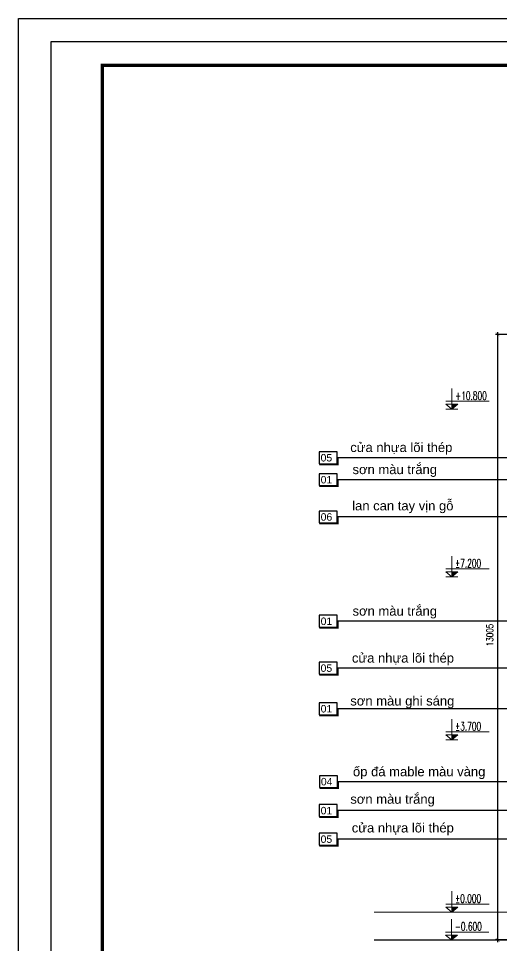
# Model space of a CAD drawing. Header units: millimetres. Extents: x -34806 to 662668, y 63228 to 99452.
# Drawn here: x 226319 to 236683, y 76375 to 96281 of the extents above; entities that cross this region are included whole.
import ezdxf
from ezdxf.enums import TextEntityAlignment as Align

# ---------------------------------------------------------------- set-up
doc = ezdxf.new("R2010")
doc.units = ezdxf.units.MM
doc.header["$LTSCALE"] = 200
doc.header["$MEASUREMENT"] = 0
doc.header["$PDMODE"] = 3
doc.header["$PDSIZE"] = 50
doc.layers.get('0').update_dxf_attribs({"color": 95, "linetype": 'CONTINUOUS'})
doc.layers.get('DEFPOINTS').update_dxf_attribs({"linetype": 'CONTINUOUS'})
for name, color, linetype in [('COT', 2, 'CONTINUOUS'), ('DIM', 1, 'CONTINUOUS'), ('KHUNGTEN', 7, 'CONTINUOUS'), ('TEXT', 7, 'CONTINUOUS'), ('TPTA-Funiture', 27, 'CONTINUOUS'), ('TPTA-Text', 253, 'CONTINUOUS'), ('TPTA-Virtural', 253, 'CONTINUOUS')]:
    doc.layers.add(name, color=color, linetype=linetype)
for name, color, linetype, lineweight in [('hacth', 251, 'CONTINUOUS', 13), ('hatch', 251, 'CONTINUOUS', 5), ('thay', 7, 'CONTINUOUS', 18)]:
    doc.layers.add(name, color=color, linetype=linetype, lineweight=lineweight)
doc.styles.add('Aria H iso', font='VHARIAL.ttf')
doc.styles.add('Arial iso', font='VNARIAL.ttf')
doc.styles.add('Arial N  iso', font='VNARIALN.ttf')
doc.styles.add('RomanS', font='romans.shx', dxfattribs={"width": 0.8})
doc.styles.add('Scale', font='vnsimli.shx', dxfattribs={"width": 0.65, "bigfont": 'bigfont.shx'})
doc.dimstyles.new('D1', dxfattribs={"dimtxt": 140, "dimasz": 80, "dimexe": 50, "dimexo": 0, "dimgap": 60, "dimtad": 1, "dimdec": 0, "dimzin": 0, "dimdsep": 46, "dimtxsty": 'RomanS', "dimblk1": 'ARCHTICK', "dimblk2": 'ARCHTICK', "dimsah": 1, "dimcen": 100, "dimdle": 50, "dimclrt": 7, "dimadec": 0, "dimazin": 0, "dimtfac": 0.005, "dimtdec": 0, "dimtix": 1, "dimtofl": 0, "dimtmove": 2, "dimatfit": 3, "dimldrblk": 'ARCHTICK', "dimfxl": 1, "dimtvp": 0.8, "dimtolj": 1, "dimtzin": 0, "dimarcsym": 0})
doc.dimstyles.new('DIM-A3', dxfattribs={"dimscale": 0, "dimtxt": 160, "dimasz": 110, "dimexe": 110, "dimexo": 0, "dimgap": 110, "dimtad": 1, "dimdec": 0, "dimdsep": 46, "dimtxsty": 'RomanS', "dimblk1": 'ARCHTICK', "dimblk2": 'ARCHTICK', "dimsah": 1, "dimcen": 0.09, "dimdle": 110, "dimclrd": 256, "dimclre": 256, "dimclrt": 14, "dimadec": 0, "dimazin": 0, "dimtfac": 1, "dimtdec": 0, "dimtix": 1, "dimtmove": 2, "dimatfit": 3, "dimfxl": 110, "dimtolj": 1, "dimarcsym": 0})

# ---------------------------------------------------------------- blocks, each defined once
blk = doc.blocks.new('_ArchTick')
at = {"layer": 'DIM', "color": 150}
blk.add_lwpolyline([(0.5, 0.5, 0.133, 0, 0), (0, 0, 0, 0.133, 0), (-0.5, -0.5, 0.133, 0.133, 0)], format="xyseb", dxfattribs=at)
blk = doc.blocks.new('*D108')
at = {"layer": 'DEFPOINTS', "color": 0}
for p in [(236602, 89498), (237997, 89498), (238149, 76492)]:
    blk.add_point(p, dxfattribs=at)
at = {"layer": 'DIM', "color": 0, "lineweight": -2}
for p, q in [((237997, 89498), (236552, 89498)), ((236602, 76442), (236602, 89548)), ((238149, 76492), (236552, 76492))]:
    blk.add_line(p, q, dxfattribs=at)
at = {"layer": 'DIM', "color": 0, "lineweight": -2, "xscale": 80, "yscale": 80, "zscale": 80}
for p, rotation in [((236602, 89498), 90), ((236602, 76492), 270)]:
    blk.add_blockref('_ArchTick', p, dxfattribs=dict(at, rotation=rotation))
at = {"layer": 'DIM', "color": 7, "insert": (236434, 83042), "char_height": 140, "attachment_point": 5, "rotation": 90, "style": 'RomanS'}
blk.add_mtext('\\A1;13005', dxfattribs=at)
blk = doc.blocks.new('cao do')
at = {"layer": 'thay'}
for p, q in [((0, 445), (0, 0)), ((798, 170), (-128, 170)), ((0, 0), (-128, 106)), ((128, 106), (-128, 106)), ((0, 0), (128, 106))]:
    blk.add_line(p, q, dxfattribs=at)
at = {"layer": 'thay', "ltscale": 600}
blk.add_line((128, 0), (-128, 0), dxfattribs=at)
at = {"layer": 'thay', "color": 150, "ltscale": 600}
blk.add_solid([(0, 0), (0, 106), (128, 106)], dxfattribs=at)
at = {"layer": 'TEXT', "style": 'Arial N  iso'}
blk.add_attdef('%%P0.000', text='', height=200, dxfattribs=at).set_placement((70, 290), align=Align.MIDDLE_LEFT)
blk = doc.blocks.new('A$C29984D40')
at = {"layer": 'TPTA-Virtural'}
blk.add_lwpolyline([(0, 32), (383, 32), (383, 287), (0, 287)], close=True, dxfattribs=at)
at = {"layer": 'TPTA-Virtural', "color": 1, "ltscale": 600, "const_width": 31.9}
blk.add_lwpolyline([(398, 163), (398, 16), (0, 16)], dxfattribs=at)
at = {"layer": 'TPTA-Text', "style": 'Aria H iso'}
blk.add_attdef('1', text='', height=160, dxfattribs=at).set_placement((183, 80), align=Align.CENTER)
blk = doc.blocks.new('khung')
at = {"layer": 'DEFPOINTS', "color": 8}
blk.add_lwpolyline([(0, 0), (31503, 0), (31503, 22275), (0, 22275)], close=True, dxfattribs=at)
at = {"layer": 'KHUNGTEN', "color": 4, "const_width": 54.3}
blk.add_lwpolyline([(848, 388), (31117, 388), (31117, 21887), (848, 21887)], close=True, dxfattribs=at)

msp = doc.modelspace()

# ---------------------------------------------------------------- linework, layer by layer
msp.add_lwpolyline([(268214.5, 66364.7), (226318.8, 66364.7), (226318.8, 96280.9), (268214.5, 96280.9)], close=True)
at = {"layer": 'COT'}
msp.add_line((233952.8, 76492.3), (260989.6, 76492.3), dxfattribs=at)
at = {"layer": 'hatch'}
msp.add_line((233952.8, 77092.3), (260989.6, 77092.3), dxfattribs=at)

# ---------------------------------------------------------------- block references
at = {"layer": 'DIM', "linetype": 'Continuous'}
ref = msp.add_blockref('cao do', (235617.7, 87891.2), dxfattribs=at)
ref.add_attrib('%%P0.000', '+10.800', dxfattribs={"layer": 'TEXT', "height": 180, "style": 'Scale', "width": 0.65}).set_placement((235687.2, 88181.2), align=Align.MIDDLE_LEFT)
ref = msp.add_blockref('cao do', (235617.7, 84292.3), dxfattribs=at)
ref.add_attrib('%%P0.000', '%%p7.200', dxfattribs={"layer": 'TEXT', "height": 180, "style": 'Scale', "width": 0.65}).set_placement((235687.2, 84582.3), align=Align.MIDDLE_LEFT)
ref = msp.add_blockref('cao do', (235617.7, 80792.3), dxfattribs=at)
ref.add_attrib('%%P0.000', '%%p3.700', dxfattribs={"layer": 'TEXT', "height": 180, "style": 'Scale', "width": 0.65}).set_placement((235687.2, 81082.3), align=Align.MIDDLE_LEFT)
ref = msp.add_blockref('cao do', (235617.7, 77092.3), dxfattribs=at)
ref.add_attrib('%%P0.000', '%%p0.000', dxfattribs={"layer": 'TEXT', "height": 180, "style": 'Scale', "width": 0.65}).set_placement((235687.2, 77382.3), align=Align.MIDDLE_LEFT)
ref = msp.add_blockref('cao do', (235611, 76492.3), dxfattribs=at)
ref.add_attrib('%%P0.000', '-0.600', dxfattribs={"layer": 'TEXT', "height": 180, "style": 'Scale', "width": 0.65}).set_placement((235680.5, 76782.3), align=Align.MIDDLE_LEFT)
at = {"layer": 'hacth', "xscale": 1.298143060485017, "yscale": 1.298143126914511, "zscale": 1.29814313413116}
msp.add_blockref('khung', (227013.2, 66864.7), dxfattribs=at)
at = {"layer": 'TPTA-Funiture'}
ref = msp.add_blockref('A$C29984D40', (232774, 86688.4), dxfattribs=at)
ref.add_attrib('1', '05', dxfattribs={"layer": 'TPTA-Text', "height": 160, "style": 'Aria H iso'}).set_placement((232925.5, 86768.4), align=Align.CENTER)
ref = msp.add_blockref('A$C29984D40', (232774, 86217.3), dxfattribs=at)
ref.add_attrib('1', '01', dxfattribs={"layer": 'TPTA-Text', "height": 160, "style": 'Aria H iso'}).set_placement((232926.8, 86297.3), align=Align.CENTER)
ref = msp.add_blockref('A$C29984D40', (232774, 85417.4), dxfattribs=at)
ref.add_attrib('1', '06', dxfattribs={"layer": 'TPTA-Text', "height": 160, "style": 'Aria H iso'}).set_placement((232926.9, 85497.3), align=Align.CENTER)
ref = msp.add_blockref('A$C29984D40', (232774, 83177.5), dxfattribs=at)
ref.add_attrib('1', '01', dxfattribs={"layer": 'TPTA-Text', "height": 160, "style": 'Aria H iso'}).set_placement((232926.8, 83257.5), align=Align.CENTER)
ref = msp.add_blockref('A$C29984D40', (232774, 82170.1), dxfattribs=at)
ref.add_attrib('1', '05', dxfattribs={"layer": 'TPTA-Text', "height": 160, "style": 'Aria H iso'}).set_placement((232925.5, 82250.1), align=Align.CENTER)
ref = msp.add_blockref('A$C29984D40', (232774, 81297.7), dxfattribs=at)
ref.add_attrib('1', '01', dxfattribs={"layer": 'TPTA-Text', "height": 160, "style": 'Aria H iso'}).set_placement((232926.8, 81377.7), align=Align.CENTER)
ref = msp.add_blockref('A$C29984D40', (232778.9, 79732.4), dxfattribs=at)
ref.add_attrib('1', '04', dxfattribs={"layer": 'TPTA-Text', "height": 160, "style": 'Aria H iso'}).set_placement((232931.7, 79812.4), align=Align.CENTER)
ref = msp.add_blockref('A$C29984D40', (232774, 79111.2), dxfattribs=at)
ref.add_attrib('1', '01', dxfattribs={"layer": 'TPTA-Text', "height": 160, "style": 'Aria H iso'}).set_placement((232926.8, 79191.1), align=Align.CENTER)
ref = msp.add_blockref('A$C29984D40', (232774, 78497.5), dxfattribs=at)
ref.add_attrib('1', '05', dxfattribs={"layer": 'TPTA-Text', "height": 160, "style": 'Aria H iso'}).set_placement((232925.5, 78577.5), align=Align.CENTER)

# ---------------------------------------------------------------- texts
at = {"layer": 'TEXT', "char_height": 200, "width": 3262.791, "attachment_point": 1, "style": 'Arial iso'}
for s, insert in [('cöa nhùa lâi thÐp ', (233438.1, 87171.7)), ('s¬n mµu tr¾ng', (233486.3, 86696.9)), ('lan can tay vÞn gç ', (233478.7, 85918.5)), ('s¬n mµu tr¾ng', (233486.4, 83657.1)), ('cöa nhùa lâi thÐp', (233473.6, 82648.8)), ('s¬n mµu ghi s¸ng', (233439, 81727.4)), ('èp ®¸ mable mµu vµng', (233496.1, 80208.2)), ('s¬n mµu tr¾ng', (233439, 79618.3)), ('cöa nhùa lâi thÐp', (233469.9, 79001.5))]:
    msp.add_mtext(s, dxfattribs=dict(at, insert=insert))

# ---------------------------------------------------------------- dimensions: what is measured, and where the dimension line sits
at = {"layer": 'DIM'}
dim = msp.add_linear_dim(base=(236601.9, 89497.6), p1=(238149, 76492.3), p2=(237997.4, 89497.6), angle=90, dimstyle='D1', dxfattribs=at)
dim.commit()
dim.dimension.update_dxf_attribs({"geometry": '*D108', "text_midpoint": (236434.4, 83042.3), "dimtype": 128})

# ---------------------------------------------------------------- leaders
at = {"layer": 'TPTA-Text'}
for points in [[(241951, 86847.9), (233156.5, 86847.9)], [(241873.4, 86376.9), (233156.5, 86376.8)], [(240987.5, 85290.4), (240987.5, 85580.4), (233156.5, 85580.4)], [(244680.8, 78657), (233156.5, 78657)]]:
    msp.add_leader(points, dimstyle='DIM-A3', override={"dimscale": 1, "dimtad": 0}, dxfattribs=at)
at = {"layer": 'TPTA-Text', "linetype": 'Continuous'}
for points in [[(241011.6, 83339.8), (233156.5, 83337)], [(241652.1, 82329.6), (233156.5, 82329.6)], [(239049.5, 81457.2), (233156.5, 81457.2)], [(243807, 79891.9), (233161.5, 79891.9)], [(239004.9, 79270.7), (233156.5, 79270.7)]]:
    msp.add_leader(points, dimstyle='DIM-A3', override={"dimscale": 1, "dimtad": 0}, dxfattribs=at)

doc.saveas('drawing.dxf')
